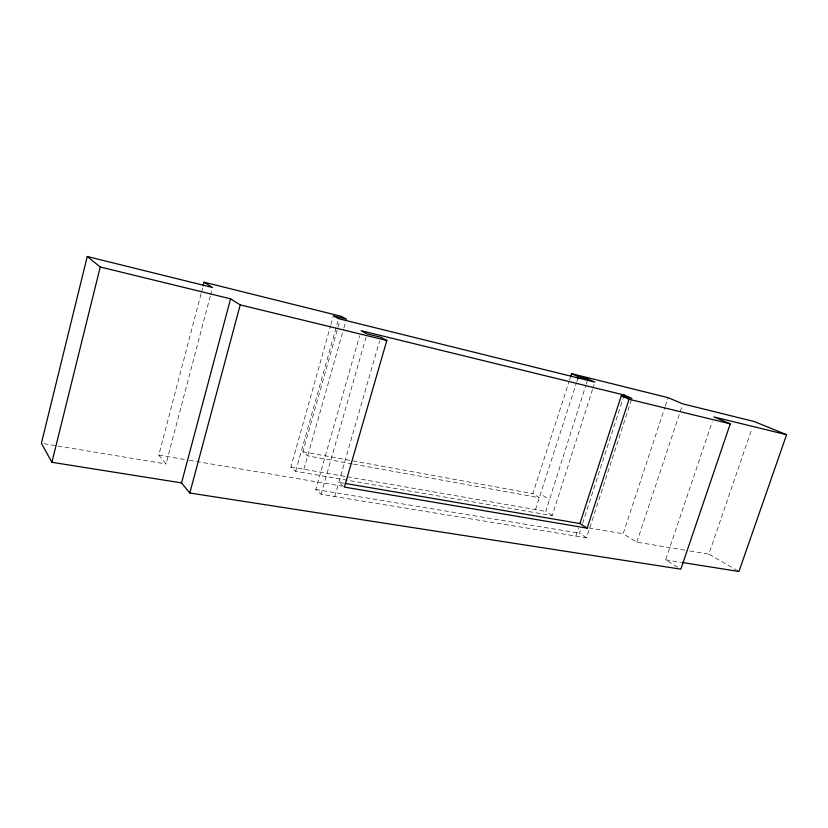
<?xml version="1.0" encoding="UTF-8"?>
<svg xmlns="http://www.w3.org/2000/svg" width="828" height="828" viewBox="0 0 828 828"><rect width="100%" height="100%" fill="white"/><g stroke="black" fill="none" stroke-linecap="round" stroke-linejoin="round"><path stroke-width="0.62" stroke-dasharray="4.14 3.1" d="M210.25 296.207L166.035 463.98L158.779 455.11L201.173 293.402M201.504 292.16L202.808 287.181M210.581 294.965L212.216 288.744M592.527 389.46L552.224 515.585L295.658 471.308L290.876 466.992L330.558 325.766M330.91 324.535L333.342 315.861M295.658 471.308L337.959 321.192M352.221 463.908L307.705 455.866L302.872 451.757L339.677 321.264M303.907 469.259L343.579 329.047M343.93 327.805L346.394 319.101M631.474 399.634L586.514 537.817L321.067 494.295L315.768 489.503L359.662 335.682M321.067 494.295L366.638 335.133M334.74 496.541L379.597 340.95M535.447 509.582L576.454 382.795M552.224 515.585L545.735 511.383L585.924 385.175M586.307 383.954L587.88 379.027M592.92 388.228L594.09 384.554M353.494 464.135L539.214 497.69L532.849 493.643L569.24 381.015M569.633 379.783L570.823 376.109M576.847 381.573L577.644 379.131M575.874 536.068L578.461 528.098M586.514 537.817L579.403 533.201L580.987 528.316M582.57 523.42L622.998 398.692M684.849 550.134L636.825 542.154L623.132 533.76L664.843 407.479M665.246 406.248L668.082 397.668M636.825 542.154L682.003 406.32M677.573 567.17L665.64 559.852L712.225 421.825M737.831 570.854L708.851 554.118L751.855 428.873M665.64 559.852L680.813 562.253M43.946 443.704L56.666 445.816M57.929 446.023L166.035 463.98M689.9 550.972L708.851 554.118M315.768 489.503L579.403 533.201M158.779 455.11L188.039 460.068M189.312 460.275L341.974 486.139M588.78 527.943L623.132 533.76M343.91 483.21L338.838 482.341L344.417 487.092M290.876 466.992L345.897 476.566M347.17 476.793L545.735 511.383M302.872 451.757L532.849 493.643M543.054 495.599L549.471 499.636"/><path stroke-width="1.24" d="M203.129 285.939L204.112 282.203L212.537 287.502L87.25 256.504L41.4 443.28L51.885 462.293L181.529 482.9L189.809 493.012L680.833 569.167L730.255 423.832L713.871 416.939L786.6 434.71L738.949 571.496L682.075 562.46M51.885 462.293L100.25 266.978L87.25 256.504M181.529 482.9L230.567 298.825L100.25 266.978M189.809 493.012L240.213 304.89L230.567 298.825M621.279 395.825L631.867 398.403L624.188 395.028L361.08 330.724L366.99 333.891L380.673 337.224L386.821 340.474L344.417 487.092L587.166 528.14L629.052 399.272L621.279 395.825L579.931 523.544L587.166 528.14M570.823 376.109L571.61 373.666L668.082 397.668L682.821 403.867L754.36 421.576L786.6 434.71M577.644 379.131L578.43 376.688L571.61 373.666M623.401 397.471L624.188 395.028M345.183 483.428L579.931 523.544M240.213 304.89L386.821 340.474M629.052 399.272L730.255 423.832M204.112 282.203L341.084 316.296L346.394 319.101L333.342 315.861L338.662 318.708L594.877 382.112L587.88 379.027L578.43 376.688"/></g></svg>
